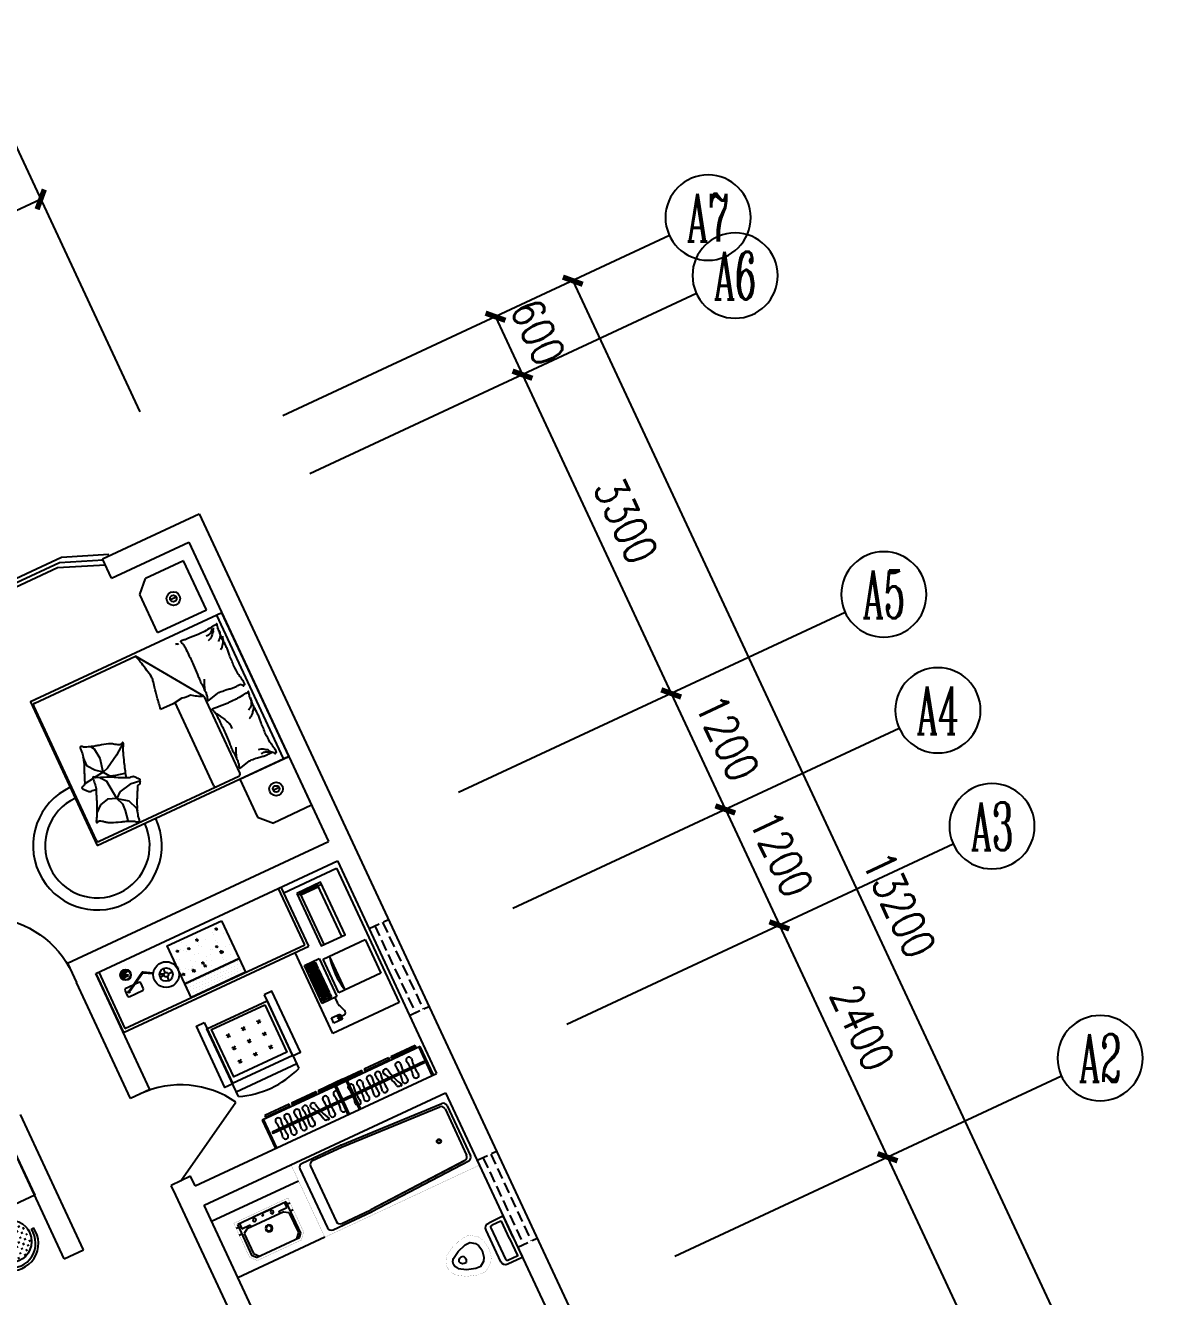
# Model space of a CAD drawing. Header units: millimetres. Extents: x 751 to 49128, y 379 to 40024.
# Drawn here: x 36748 to 47459, y 27337 to 39261 of the extents above; entities that cross this region are included whole.
import ezdxf
from ezdxf.enums import TextEntityAlignment as Align

# ---------------------------------------------------------------- set-up
doc = ezdxf.new("R2010")
doc.units = ezdxf.units.MM
doc.linetypes.add('DASH', pattern=[0.35, 0.25, -0.1])
for name, color, linetype in [('AXIS', 3, 'Continuous'), ('AXIS_TEXT', 7, 'Continuous'), ('LAYER1', 5, 'Continuous'), ('PUB_TEXT', 7, 'Continuous'), ('PUB_WINDW', 7, 'Continuous'), ('WALL', 255, 'Continuous'), ('WINDOW', 2, 'Continuous')]:
    doc.layers.add(name, color=color, linetype=linetype)
doc.styles.add('COMPLEX', font='COMPLEX')
doc.styles.add('DIM_FONT', font='SIMPLEX', dxfattribs={"width": 0.8})
doc.styles.add('SIMPLEX', font='SIMPLEX.SHX')
doc.styles.get("Standard").update_dxf_attribs({"font": 'arial.ttf'})
doc.dimstyles.new('AXIS', dxfattribs={"dimtxt": 300, "dimasz": 1, "dimexe": 250, "dimexo": 300, "dimgap": 0.09, "dimtad": 1, "dimdec": 0, "dimzin": 0, "dimdsep": 46, "dimtxsty": 'DIM_FONT', "dimblk": '_DIMX', "dimcen": 0.09, "dimse1": 1, "dimse2": 1, "dimclrt": 7, "dimadec": 0, "dimazin": 0, "dimtfac": 1, "dimtdec": 0, "dimtix": 1, "dimtmove": 2, "dimatfit": 3, "dimldrblk": '_DIMX', "dimfxl": 1, "dimtolj": 1, "dimtzin": 0, "dimarcsym": 0})

# ---------------------------------------------------------------- blocks, each defined once
blk = doc.blocks.new('_DIMX')
at = {"const_width": 50}
blk.add_lwpolyline([(-70, -70), (70, 70)], dxfattribs=at)
blk = doc.blocks.new('*D78')
at = {"color": 0, "linetype": 'ByBlock', "transparency": 16777216}
for p, q in [((30315, 38851), (30315, 38852)), ((30316, 38850), (30569, 38306)), ((30570, 38305), (30570, 38305))]:
    blk.add_line(p, q, dxfattribs=at)
at = {"layer": 'DEFPOINTS', "color": 0, "linetype": 'ByBlock', "transparency": 16777216}
for p in [(30569, 38306), (28322, 37920), (28576, 37377)]:
    blk.add_point(p, dxfattribs=at)
at = {"color": 0, "linetype": 'ByBlock', "transparency": 16777216}
for p, rotation in [((30316, 38850), 295), ((30569, 38306), 115)]:
    blk.add_blockref('_DIMX', p, dxfattribs=dict(at, rotation=rotation))
at = {"color": 7, "linetype": 'ByBlock', "transparency": 16777216, "insert": (30715, 38705), "char_height": 300, "attachment_point": 5, "rotation": 295, "style": 'DIM_FONT'}
blk.add_mtext('\\A1;600', dxfattribs=at)
blk = doc.blocks.new('*D79')
at = {"color": 0, "linetype": 'ByBlock', "transparency": 16777216}
blk.add_line((30570, 38305), (31964, 35316), dxfattribs=at)
at = {"layer": 'DEFPOINTS', "color": 0, "linetype": 'ByBlock', "transparency": 16777216}
for p in [(28576, 37377), (31964, 35316), (29970, 34386)]:
    blk.add_point(p, dxfattribs=at)
at = {"color": 0, "linetype": 'ByBlock', "transparency": 16777216}
for p, rotation in [((30569, 38306), 115), ((31964, 35316), 295)]:
    blk.add_blockref('_DIMX', p, dxfattribs=dict(at, rotation=rotation))
at = {"color": 7, "linetype": 'ByBlock', "transparency": 16777216, "insert": (31539, 36938), "char_height": 300, "attachment_point": 5, "rotation": 295, "style": 'DIM_FONT'}
blk.add_mtext('\\A1;3300', dxfattribs=at)
blk = doc.blocks.new('*D84')
at = {"color": 0, "linetype": 'ByBlock', "transparency": 16777216}
blk.add_line((31041, 39187), (36619, 27226), dxfattribs=at)
at = {"layer": 'DEFPOINTS', "color": 0, "linetype": 'ByBlock', "transparency": 16777216}
for p in [(28322, 37920), (36619, 27225), (33901, 25957)]:
    blk.add_point(p, dxfattribs=at)
at = {"color": 0, "linetype": 'ByBlock', "transparency": 16777216}
for p, rotation in [((31041, 39188), 115.0000000000001), ((36619, 27225), 295.0000000000001)]:
    blk.add_blockref('_DIMX', p, dxfattribs=dict(at, rotation=rotation))
at = {"color": 7, "linetype": 'ByBlock', "transparency": 16777216, "insert": (34102, 33333), "char_height": 300, "attachment_point": 5, "rotation": 295, "style": 'DIM_FONT'}
blk.add_mtext('\\A1;13200', dxfattribs=at)
blk = doc.blocks.new('A$C3084621F')
at = {"color": 7}
for p, q in [((553, 1637), (12, 1637)), ((553, 1613), (12, 1613)), ((264, 51), (264, 1565)), ((298, 1565), (264, 1565)), ((298, 1565), (298, 51)), ((553, 0), (553, 1637)), ((608, 1563), (580, 1563)), ((580, 1563), (580, 1095)), ((580, 1562), (580, 1094)), ((608, 1559), (580, 1559)), ((608, 1095), (608, 1563)), ((608, 1094), (608, 1562)), ((84, 1390), (84, 1387)), ((84, 1223), (84, 1220)), ((84, 1034), (84, 1031)), ((580, 1097), (608, 1097)), ((580, 1094), (608, 1094)), ((580, 1049), (580, 581)), ((608, 1049), (580, 1049)), ((580, 1048), (580, 580)), ((608, 1046), (580, 1046)), ((608, 581), (608, 1049)), ((608, 580), (608, 1048)), ((84, 871), (84, 874)), ((455, 746), (456, 744)), ((84, 486), (84, 483)), ((89, 596), (88, 599)), ((580, 583), (608, 583)), ((580, 580), (608, 580)), ((608, 539), (580, 539)), ((580, 539), (580, 71)), ((580, 538), (580, 70)), ((608, 536), (580, 536)), ((608, 71), (608, 539)), ((608, 70), (608, 538)), ((84, 278), (84, 275)), ((12, 24), (553, 24)), ((12, 0), (553, 0)), ((298, 51), (264, 51)), ((580, 73), (608, 73)), ((580, 70), (608, 70))]:
    blk.add_line(p, q, dxfattribs=at)
at = {"color": 7, "const_width": 24}
blk.add_lwpolyline([(12, 0), (12, 1637)], dxfattribs=at)
at = {"color": 7}
for centre, radius, start, end in [((132, 1390), 48, 90, 180), ((132, 1387), 48, 180, 270), ((280, 2081), 660, 257.036, 282.964), ((280, 696), 660, 77.036, 102.964), ((429, 1390), 48, 360, 90), ((429, 1387), 48, 270, 0), ((132, 1223), 48, 90, 180), ((132, 1220), 48, 180, 270), ((280, 1914), 660, 257.036, 282.964), ((280, 528), 660, 77.036, 102.964), ((429, 1223), 48, 360, 90), ((429, 1220), 48, 270, 0), ((132, 1034), 48, 90, 180), ((132, 1031), 48, 180, 270), ((132, 874), 48, 90, 180), ((280, 1726), 660, 257.036, 282.964), ((280, 340), 660, 77.036, 102.964), ((280, 1565), 660, 257.036, 282.964), ((429, 1034), 48, 360, 90), ((429, 1031), 48, 270, 0), ((429, 874), 48, 0, 90), ((132, 871), 48, 180, 270), ((559, -247), 939, 98.1153, 119.8428), ((3, 1324), 674, 279.7856, 305.4462), ((280, 180), 660, 77.036, 102.964), ((410, 730), 48, 19.6204, 109.6204), ((411, 728), 48, 289.6204, 19.6204), ((429, 871), 48, 270, 0), ((91, 582), 14.6, 98.0126, 273.5166), ((132, 486), 48, 90, 180), ((132, 483), 48, 180, 270), ((133, 615), 48, 109.6204, 199.6204), ((280, 1178), 660, 257.036, 282.964), ((280, -208), 660, 77.036, 102.964), ((429, 486), 48, 360, 90), ((429, 483), 48, 270, 0), ((132, 278), 48, 90, 180), ((132, 275), 48, 180, 270), ((280, 969), 660, 257.036, 282.964), ((280, -417), 660, 77.036, 102.964), ((429, 278), 48, 360, 90), ((429, 275), 48, 270, 0)]:
    blk.add_arc(centre, radius, start, end, dxfattribs=at)
blk = doc.blocks.new('_GCBLK')
at = {"linetype": 'DASH'}
for p, q in [((-0.5, -0.5), (-0.5, 0.5)), ((0.5, -0.5), (0.5, 0.5)), ((-0.5, 0.2), (0.5, 0.2)), ((-0.5, -0.2), (0.5, -0.2))]:
    blk.add_line(p, q, dxfattribs=at)
at = {"style": 'SIMPLEX', "flags": 9}
blk.add_attdef('A', text='', height=1, dxfattribs=at).set_placement((0, 1.5), align=Align.MIDDLE)
blk = doc.blocks.new('M_E10')
for p, q in [((-740, -70), (-740, -680)), ((-700, -30), (-302, -30)), ((-640, -90), (-640, -660)), ((-600, -50), (-300, -50)), ((-300, -50), (695, -96)), ((-298, -30), (724, -76)), ((760, -116), (760, -634)), ((730, -136), (730, -614)), ((-600, -700), (-300, -700)), ((695, -654), (-300, -700)), ((685, -654), (-300, -700)), ((724, -674), (-298, -720)), ((-700, -720), (-302, -720))]:
    blk.add_line(p, q)
at = {"const_width": 1.5}
for points in [[(-800, 0), (800, 0)], [(-800, -750), (-800, 0)], [(800, 0), (800, -750)], [(800, -750), (-800, -750)]]:
    blk.add_lwpolyline(points, dxfattribs=at)
for radius in [20, 16]:
    blk.add_circle((550, -386), radius)
for centre, start, end in [((-700, -70), 90, 180), ((-600, -90), 90, 180), ((-302, -70), 83.7966, 90), ((690, -136), 0, 83.3675), ((720, -116), 0, 83.7966), ((-700, -680), 180, 270), ((-600, -660), 180, 270), ((690, -614), 276.6325, 0), ((720, -634), 276.2034, 0), ((-302, -680), 270, 276.2034)]:
    blk.add_arc(centre, 40, start, end)
at = {"width": 0.8, "flags": 9}
for tag in ['XSIZE', 'YSIZE']:
    blk.add_attdef(tag, (0, 0), '', height=0.5, dxfattribs=at)
blk = doc.blocks.new('*D77')
at = {"color": 0, "linetype": 'ByBlock', "transparency": 16777216}
blk.add_line((25712, 40676), (14566, 35478), dxfattribs=at)
at = {"layer": 'DEFPOINTS', "color": 0, "linetype": 'ByBlock', "transparency": 16777216}
for p in [(26981, 37957), (14565, 35478), (15833, 32759)]:
    blk.add_point(p, dxfattribs=at)
at = {"color": 0, "linetype": 'ByBlock', "transparency": 16777216}
for p, rotation in [((25713, 40676), 24.99999999999999), ((14565, 35478), 205)]:
    blk.add_blockref('_DIMX', p, dxfattribs=dict(at, rotation=rotation))
at = {"color": 7, "linetype": 'ByBlock', "transparency": 16777216, "insert": (20012, 38349), "char_height": 300, "attachment_point": 5, "rotation": 25, "style": 'DIM_FONT'}
blk.add_mtext('\\A1;12300', dxfattribs=at)
blk = doc.blocks.new('M_C42MSU')
for p, q in [((-900, 0), (-900, -700)), ((-900, 0), (0, 0)), ((0, 0), (0, -900)), ((-900, -700), (-700, -900)), ((0, -900), (-700, -900))]:
    blk.add_line(p, q)
at = {"width": 0.8, "flags": 9}
for tag in ['XSIZE', 'YSIZE']:
    blk.add_attdef(tag, (0, 0), '', height=0.5, dxfattribs=at)
blk = doc.blocks.new('A$C2C8103B7')
at = {"layer": 'LAYER1'}
h = blk.add_hatch(dxfattribs=at)
h.set_pattern_fill('CROSS', scale=100, style=0)
h.set_pattern_definition([(0, (3258107.49, -723202.217), (25, 25), [12.5, -37.5]), (90, (3258113.74, -723208.467), (-25, 25), [12.5, -37.5])])
h.paths.add_polyline_path([(39.3, 150, 1), (339.3, 150, 1)])
at = {"layer": 'LAYER1', "color": 7}
for p, q in [((0, 137.7), (19.8, 140.5)), ((378.5, 117.1), (359.1, 122.1))]:
    blk.add_line(p, q, dxfattribs=at)
blk.add_circle((189.3, 150), 150, dxfattribs=at)
for radius in [193.2, 173.2]:
    blk.add_arc((191.3, 165), radius, 345.65283, 188.13031, dxfattribs=at)
blk = doc.blocks.new('_DBLK')
blk.add_line((-0.5, 0), (0, -0.866))
blk.add_arc((-0.5, 0), 1, 300, 0)
at = {"style": 'SIMPLEX', "flags": 9}
blk.add_attdef('A', text='', height=1, dxfattribs=at).set_placement((0, 1.5), align=Align.MIDDLE)
blk = doc.blocks.new('M_E0')
for p, q in [((-277, -51), (-251, -51)), ((-251, -26), (251, -26)), ((-251, -349), (-251, -26)), ((-232, -26), (-232, -79)), ((-232, -79), (-154, -79)), ((-191, -100), (-232, -127)), ((-191, -100), (189, -100)), ((-149, -84), (-149, -100)), ((0, -26), (-90, -26)), ((-90, -26), (90, -26)), ((148, -84), (148, -100)), ((232, -79), (153, -79)), ((192, -101), (232, -127)), ((232, -26), (232, -79)), ((251, -349), (251, -26)), ((279, -51), (253, -51)), ((-279, -123), (-251, -123)), ((-232, -127), (-232, -335)), ((232, -127), (232, -335)), ((281, -123), (253, -123)), ((-221, -381), (-251, -349)), ((-232, -335), (-191, -381)), ((232, -335), (191, -381)), ((222, -381), (251, -349)), ((222, -381), (-221, -381))]:
    blk.add_line(p, q)
at = {"const_width": 1.5}
for points in [[(-280, 0), (-280, -350)], [(-280, 0), (280, 0)], [(280, 0), (280, -350)], [(-280, -350), (-230, -410)], [(280, -350), (230, -410)], [(-230, -410), (230, -410)]]:
    blk.add_lwpolyline(points, dxfattribs=at)
for centre, radius in [((-89, -56), 15), ((1, -44), 8), ((91, -54), 15), ((1, -182), 33.1), ((1, -182), 24.9)]:
    blk.add_circle(centre, radius)
for centre, start, end in [((-154, -84), 0, 90), ((153, -84), 90, 180), ((189, -105), 57.2444, 90)]:
    blk.add_arc(centre, 5, start, end)
at = {"width": 0.8, "flags": 9}
for tag in ['XSIZE', 'YSIZE']:
    blk.add_attdef(tag, (0, 0), '', height=0.5, dxfattribs=at)
blk = doc.blocks.new('*X31')
at = {"color": 0}
for p, q in [((26469, 18332), (26483, 18349)), ((26469, 18332), (26487, 18330)), ((26487, 18330), (26483, 18349)), ((26510, 18385), (26510, 18385)), ((26529, 18318), (26529, 18318)), ((26532, 18300), (26532, 18300)), ((26621, 18292), (26621, 18292)), ((26684, 18340), (26684, 18340)), ((26684, 18313), (26699, 18330)), ((26684, 18313), (26702, 18311)), ((26692, 18294), (26692, 18294)), ((26696, 18301), (26696, 18301)), ((26702, 18311), (26699, 18330)), ((26790, 18277), (26811, 18285)), ((26805, 18267), (26811, 18285)), ((26810, 18316), (26810, 18316)), ((26839, 18361), (26839, 18361)), ((26852, 18287), (26852, 18287)), ((26878, 18301), (26878, 18301)), ((26899, 18294), (26914, 18311)), ((26899, 18294), (26917, 18293)), ((26917, 18293), (26914, 18311)), ((26431, 18267), (26431, 18267)), ((26525, 18218), (26525, 18218)), ((26528, 18241), (26528, 18241)), ((26538, 18181), (26559, 18189)), ((26538, 18181), (26553, 18170)), ((26542, 18173), (26542, 18173)), ((26553, 18170), (26559, 18189)), ((26600, 18175), (26600, 18175)), ((26617, 18183), (26617, 18183)), ((26681, 18240), (26681, 18240)), ((26703, 18271), (26703, 18271)), ((26731, 18198), (26731, 18198)), ((26775, 18205), (26775, 18205)), ((26790, 18277), (26805, 18267)), ((26831, 18162), (26831, 18162)), ((26835, 18261), (26835, 18261)), ((26920, 18223), (26920, 18223)), ((26950, 18235), (26950, 18235)), ((26969, 18156), (26978, 18160)), ((26425, 18145), (26425, 18145)), ((26463, 18055), (26463, 18055)), ((26473, 18147), (26473, 18147)), ((26511, 18106), (26534, 18131)), ((26511, 18106), (26525, 18123)), ((26511, 18106), (26529, 18105)), ((26511, 18106), (26537, 18102)), ((26521, 18118), (26521, 18118)), ((26529, 18104), (26525, 18123)), ((26537, 18102), (26534, 18130)), ((26537, 18107), (26537, 18107)), ((26538, 18065), (26538, 18065)), ((26540, 18040), (26540, 18040)), ((26633, 18140), (26633, 18140)), ((26652, 18080), (26652, 18080)), ((26674, 18041), (26674, 18041)), ((26677, 18140), (26677, 18140)), ((26697, 18100), (26697, 18100)), ((26715, 18070), (26715, 18070)), ((26717, 18060), (26738, 18068)), ((26717, 18060), (26732, 18050)), ((26726, 18087), (26740, 18104)), ((26726, 18087), (26744, 18086)), ((26732, 18050), (26738, 18068)), ((26744, 18086), (26740, 18104)), ((26794, 18134), (26794, 18134)), ((26828, 18062), (26828, 18062)), ((26831, 18056), (26854, 18081)), ((26831, 18056), (26857, 18052)), ((26841, 18105), (26841, 18105)), ((26857, 18052), (26854, 18081)), ((26857, 18093), (26857, 18093)), ((26890, 18100), (26890, 18100)), ((26916, 18115), (26916, 18115)), ((26941, 18068), (26955, 18086)), ((26941, 18068), (26959, 18067)), ((26954, 18127), (26954, 18127)), ((26959, 18067), (26955, 18086)), ((26969, 18156), (26978, 18150)), ((26414, 17995), (26414, 17995)), ((26518, 18018), (26518, 18018)), ((26574, 17988), (26574, 17988)), ((26837, 17996), (26837, 17996)), ((26951, 18011), (26951, 18011))]:
    blk.add_line(p, q, dxfattribs=at)
blk = doc.blocks.new('*X32')
at = {"color": 0}
for p, q in [((26406.25, 17937.5), (26406.25, 17937.5)), ((26421.875, 17968.75), (26421.875, 17968.75)), ((26437.5, 17937.5), (26437.5, 17937.5)), ((26453.125, 17968.75), (26453.125, 17968.75)), ((26468.75, 17937.5), (26468.75, 17937.5)), ((26484.375, 17968.75), (26484.375, 17968.75)), ((26500, 17937.5), (26500, 17937.5)), ((26515.625, 17968.75), (26515.625, 17968.75)), ((26531.25, 17937.5), (26531.25, 17937.5)), ((26546.875, 17968.75), (26546.875, 17968.75)), ((26562.5, 17937.5), (26562.5, 17937.5)), ((26578.125, 17968.75), (26578.125, 17968.75)), ((26593.75, 17937.5), (26593.75, 17937.5)), ((26609.375, 17968.75), (26609.375, 17968.75)), ((26625, 17937.5), (26625, 17937.5)), ((26640.625, 17968.75), (26640.625, 17968.75)), ((26656.25, 17937.5), (26656.25, 17937.5)), ((26671.875, 17968.75), (26671.875, 17968.75)), ((26687.5, 17937.5), (26687.5, 17937.5)), ((26703.125, 17968.75), (26703.125, 17968.75)), ((26718.75, 17937.5), (26718.75, 17937.5)), ((26734.375, 17968.75), (26734.375, 17968.75)), ((26750, 17937.5), (26750, 17937.5)), ((26765.625, 17968.75), (26765.625, 17968.75)), ((26781.25, 17937.5), (26781.25, 17937.5)), ((26796.875, 17968.75), (26796.875, 17968.75)), ((26812.5, 17937.5), (26812.5, 17937.5)), ((26828.125, 17968.75), (26828.125, 17968.75)), ((26843.75, 17937.5), (26843.75, 17937.5)), ((26859.375, 17968.75), (26859.375, 17968.75)), ((26875, 17937.5), (26875, 17937.5)), ((26890.625, 17968.75), (26890.625, 17968.75)), ((26906.25, 17937.5), (26906.25, 17937.5)), ((26921.875, 17968.75), (26921.875, 17968.75)), ((26937.5, 17937.5), (26937.5, 17937.5)), ((26953.125, 17968.75), (26953.125, 17968.75)), ((26968.75, 17937.5), (26968.75, 17937.5)), ((26406.25, 17875), (26406.25, 17875)), ((26421.875, 17906.25), (26421.875, 17906.25)), ((26421.875, 17843.75), (26421.875, 17843.75)), ((26437.5, 17875), (26437.5, 17875)), ((26453.125, 17906.25), (26453.125, 17906.25)), ((26453.125, 17843.75), (26453.125, 17843.75)), ((26468.75, 17875), (26468.75, 17875)), ((26484.375, 17906.25), (26484.375, 17906.25)), ((26484.375, 17843.75), (26484.375, 17843.75)), ((26500, 17875), (26500, 17875)), ((26515.625, 17906.25), (26515.625, 17906.25)), ((26515.625, 17843.75), (26515.625, 17843.75)), ((26531.25, 17875), (26531.25, 17875)), ((26546.875, 17906.25), (26546.875, 17906.25)), ((26546.875, 17843.75), (26546.875, 17843.75)), ((26562.5, 17875), (26562.5, 17875)), ((26578.125, 17906.25), (26578.125, 17906.25)), ((26578.125, 17843.75), (26578.125, 17843.75)), ((26593.75, 17875), (26593.75, 17875)), ((26609.375, 17906.25), (26609.375, 17906.25)), ((26609.375, 17843.75), (26609.375, 17843.75)), ((26625, 17875), (26625, 17875)), ((26640.625, 17906.25), (26640.625, 17906.25)), ((26640.625, 17843.75), (26640.625, 17843.75)), ((26656.25, 17875), (26656.25, 17875)), ((26671.875, 17906.25), (26671.875, 17906.25)), ((26671.875, 17843.75), (26671.875, 17843.75)), ((26687.5, 17875), (26687.5, 17875)), ((26703.125, 17906.25), (26703.125, 17906.25)), ((26703.125, 17843.75), (26703.125, 17843.75)), ((26718.75, 17875), (26718.75, 17875)), ((26734.375, 17906.25), (26734.375, 17906.25)), ((26734.375, 17843.75), (26734.375, 17843.75)), ((26750, 17875), (26750, 17875)), ((26765.625, 17906.25), (26765.625, 17906.25)), ((26765.625, 17843.75), (26765.625, 17843.75)), ((26781.25, 17875), (26781.25, 17875)), ((26796.875, 17906.25), (26796.875, 17906.25)), ((26796.875, 17843.75), (26796.875, 17843.75)), ((26812.5, 17875), (26812.5, 17875)), ((26828.125, 17906.25), (26828.125, 17906.25)), ((26828.125, 17843.75), (26828.125, 17843.75)), ((26843.75, 17875), (26843.75, 17875)), ((26859.375, 17906.25), (26859.375, 17906.25)), ((26859.375, 17843.75), (26859.375, 17843.75)), ((26875, 17875), (26875, 17875)), ((26890.625, 17906.25), (26890.625, 17906.25)), ((26890.625, 17843.75), (26890.625, 17843.75)), ((26906.25, 17875), (26906.25, 17875)), ((26921.875, 17906.25), (26921.875, 17906.25)), ((26921.875, 17843.75), (26921.875, 17843.75)), ((26937.5, 17875), (26937.5, 17875)), ((26953.125, 17906.25), (26953.125, 17906.25)), ((26953.125, 17843.75), (26953.125, 17843.75)), ((26968.75, 17875), (26968.75, 17875))]:
    blk.add_line(p, q, dxfattribs=at)
blk = doc.blocks.new('P11SUN01')
at = {"color": 0, "linetype": 'ByBlock'}
for p, q in [((673.1, 0), (673.1, 317.5)), ((660.4, 38.1), (660.4, 266.7))]:
    blk.add_line(p, q, dxfattribs=at)
blk.add_lwpolyline([(698.5, 0), (0, 0), (0, 317.5), (698.5, 317.5)], close=True, dxfattribs=at)
blk.add_lwpolyline([(0, 38.1), (685.8, 38.1), (685.8, 266.7), (0, 266.7)], dxfattribs=at)
blk = doc.blocks.new('*D73')
at = {"color": 0, "linetype": 'ByBlock', "transparency": 16777216}
blk.add_line((26050, 39950), (22517, 38303), dxfattribs=at)
at = {"layer": 'DEFPOINTS', "color": 0, "linetype": 'ByBlock', "transparency": 16777216}
for p in [(22516, 38303), (26981, 37957), (23446, 36309)]:
    blk.add_point(p, dxfattribs=at)
at = {"color": 0, "linetype": 'ByBlock', "transparency": 16777216}
for p, rotation in [((26051, 39951), 24.99999999999999), ((22516, 38303), 205)]:
    blk.add_blockref('_DIMX', p, dxfattribs=dict(at, rotation=rotation))
at = {"color": 7, "linetype": 'ByBlock', "transparency": 16777216, "insert": (24157, 39399), "char_height": 300, "attachment_point": 5, "rotation": 25, "style": 'DIM_FONT'}
blk.add_mtext('\\A1;3900', dxfattribs=at)
blk = doc.blocks.new('M_B1ZDK')
for points in [[(0.5331, 0.549), (0.3361, 1.3649), (-0.3361, 1.3649), (-0.5418, 0.5128)], [(0.5012, 0.4163), (0.318, 1.1838), (-0.318, 1.1838), (-0.5012, 0.4283)], [(0.5, 0.1667), (0.3, 1.0027), (-0.3, 1.0027), (-0.5, 0.1667)]]:
    blk.add_lwpolyline(points)
blk = doc.blocks.new('*D80')
at = {"color": 0, "linetype": 'ByBlock', "transparency": 16777216}
blk.add_line((31965, 35315), (32471, 34229), dxfattribs=at)
at = {"layer": 'DEFPOINTS', "color": 0, "linetype": 'ByBlock', "transparency": 16777216}
for p in [(29970, 34386), (32471, 34228), (30477, 33298)]:
    blk.add_point(p, dxfattribs=at)
at = {"color": 0, "linetype": 'ByBlock', "transparency": 16777216}
for p, rotation in [((31964, 35316), 115), ((32471, 34228), 295)]:
    blk.add_blockref('_DIMX', p, dxfattribs=dict(at, rotation=rotation))
at = {"color": 7, "linetype": 'ByBlock', "transparency": 16777216, "insert": (32490, 34899), "char_height": 300, "attachment_point": 5, "rotation": 295, "style": 'DIM_FONT'}
blk.add_mtext('\\A1;1200', dxfattribs=at)
blk = doc.blocks.new('_AXISO')
blk.add_circle((0, 0), 0.5)
at = {"layer": 'AXIS_TEXT', "style": 'COMPLEX', "width": 1.041667}
blk.add_attdef('A', text='', height=0.56, dxfattribs=at).set_placement((-0.25, -0.28), (0.25, -0.28), align=Align.FIT)
blk = doc.blocks.new('*D83')
at = {"color": 0, "linetype": 'ByBlock', "transparency": 16777216}
blk.add_line((33993, 30964), (35894, 26888), dxfattribs=at)
at = {"layer": 'DEFPOINTS', "color": 0, "linetype": 'ByBlock', "transparency": 16777216}
for p in [(31999, 30036), (35894, 26887), (33901, 25957)]:
    blk.add_point(p, dxfattribs=at)
at = {"color": 0, "linetype": 'ByBlock', "transparency": 16777216}
for p, rotation in [((33993, 30965), 115), ((35894, 26887), 295)]:
    blk.add_blockref('_DIMX', p, dxfattribs=dict(at, rotation=rotation))
at = {"color": 7, "linetype": 'ByBlock', "transparency": 16777216, "insert": (35215, 29053), "char_height": 300, "attachment_point": 5, "rotation": 295, "style": 'DIM_FONT'}
blk.add_mtext('\\A1;4500', dxfattribs=at)
blk = doc.blocks.new('*D81')
at = {"color": 0, "linetype": 'ByBlock', "transparency": 16777216}
blk.add_line((32472, 34227), (32978, 33141), dxfattribs=at)
at = {"layer": 'DEFPOINTS', "color": 0, "linetype": 'ByBlock', "transparency": 16777216}
for p in [(30477, 33298), (32978, 33140), (30984, 32211)]:
    blk.add_point(p, dxfattribs=at)
at = {"color": 0, "linetype": 'ByBlock', "transparency": 16777216}
for p, rotation in [((32471, 34228), 115), ((32978, 33140), 295)]:
    blk.add_blockref('_DIMX', p, dxfattribs=dict(at, rotation=rotation))
at = {"color": 7, "linetype": 'ByBlock', "transparency": 16777216, "insert": (32997, 33811), "char_height": 300, "attachment_point": 5, "rotation": 295, "style": 'DIM_FONT'}
blk.add_mtext('\\A1;1200', dxfattribs=at)
blk = doc.blocks.new('*D82')
at = {"color": 0, "linetype": 'ByBlock', "transparency": 16777216}
blk.add_line((32979, 33140), (33992, 30966), dxfattribs=at)
at = {"layer": 'DEFPOINTS', "color": 0, "linetype": 'ByBlock', "transparency": 16777216}
for p in [(30984, 32211), (33993, 30965), (31999, 30036)]:
    blk.add_point(p, dxfattribs=at)
at = {"color": 0, "linetype": 'ByBlock', "transparency": 16777216}
for p, rotation in [((32978, 33140), 115), ((33993, 30965), 295)]:
    blk.add_blockref('_DIMX', p, dxfattribs=dict(at, rotation=rotation))
at = {"color": 7, "linetype": 'ByBlock', "transparency": 16777216, "insert": (33757, 32180), "char_height": 300, "attachment_point": 5, "rotation": 295, "style": 'DIM_FONT'}
blk.add_mtext('\\A1;2400', dxfattribs=at)
blk = doc.blocks.new('M_E7')
for p, q in [((-201, 62), (-201, -265)), ((-10, 112), (-151, 112)), ((-150, 61), (-150, -264)), ((-41, 81), (-130, 81)), ((-36, -102), (-36, 76)), ((0, -102), (0, 102)), ((-36, -102), (-36, -279)), ((0, -102), (0, -305)), ((-10, -315), (-151, -315)), ((-41, -284), (-130, -284))]:
    blk.add_line(p, q)
at = {"const_width": 1}
for points in [[(-651, -24), (-637, -1), (-550, 51), (-451, 83), (-371, 88), (-294, 37), (-262, -18), (-252, -84), (-252, -102)], [(-651, -180), (-637, -202), (-550, -254), (-451, -287), (-371, -292), (-294, -240), (-262, -186), (-252, -119), (-252, -102)]]:
    blk.add_lwpolyline(points, dxfattribs=at)
for points in [[(-597, -59), (-590, -49), (-523, -9), (-438, 19), (-389, 22), (-343, -9), (-325, -40), (-317, -89), (-317, -102)], [(-596, -145), (-590, -154), (-523, -194), (-438, -222), (-389, -225), (-343, -194), (-325, -164), (-317, -114), (-317, -102)]]:
    blk.add_lwpolyline(points)
blk.add_lwpolyline([(-644, -15, 0.39866), (-643, -191, 0.39866)], format="xyb", dxfattribs=at)
for centre, radius, start, end in [((-151, 62), 50, 90, 180), ((-130, 61), 20, 90, 180), ((-41, 76), 5, 0, 90), ((-10, 102), 10, 0, 90), ((-551, -102), 62.6, 137.0381, 223.979), ((-511, -114), 47.8, 77.2641, 164.6652), ((-511, -89), 47.8, 195.3348, 282.7359), ((-541, -103), 54.1, 1.1332, 40.3816), ((-541, -101), 54.1, 319.6184, 358.8668), ((-151, -265), 50, 180, 270), ((-130, -264), 20, 180, 270), ((-41, -279), 5, 270, 0), ((-10, -305), 10, 270, 0)]:
    blk.add_arc(centre, radius, start, end)
at = {"width": 0.8, "flags": 9}
for tag in ['XSIZE', 'YSIZE']:
    blk.add_attdef(tag, (0, 0), '', height=0.5, dxfattribs=at)
blk = doc.blocks.new('1T4F79')
for p, q in [((862.7, 11715.8), (806.9, 11689.7)), ((1869.3, 10202.6), (1241.7, 11548.4)), ((-465, 10721.5), (478.8, 11161.6)), ((1120.9, 10785.9), (478.8, 11161.6)), ((1120.9, 10785.9), (1458.8, 10061.2)), ((113.5, 9433.9), (-474.6, 10695.2)), ((1214.2, 9947.1), (850.4, 10727.3)), ((94.5, 10289), (61.4, 10312.9)), ((149.9, 10202.5), (94.5, 10289)), ((363.2, 10349.6), (303, 10235.1)), ((28.1, 10130.6), (-10.8, 10214)), ((175.3, 10074), (149.9, 10202.5)), ((303, 10235.1), (217.5, 10113.1)), ((97.9, 10091.9), (28.1, 10130.6)), ((175.3, 10074), (95.8, 10024.1)), ((175.3, 10074), (97.9, 10091.9)), ((1449.2, 10034.9), (139.9, 9424.3)), ((156.7, 10015.6), (143.9, 10022.8)), ((217.5, 10113.1), (175.3, 10074)), ((175.3, 10074), (236.5, 10039.9)), ((236.5, 10039.9), (296.2, 10046.2)), ((296.2, 10046.2), (384.2, 10065.6)), ((83.3, 10016.3), (3.4, 9966.1)), ((209.9, 9985.9), (156.7, 10015.6)), ((304.6, 9827.1), (209.9, 9985.9)), ((430.9, 9963.1), (332.2, 9888.8)), ((529.2, 9993.9), (430.9, 9963.1)), ((1826.4, 9929.6), (1770.6, 9903.6)), ((217.6, 9820.4), (152.2, 9767.4)), ((304.6, 9827.1), (217.6, 9820.4)), ((332.2, 9888.8), (304.6, 9827.1)), ((304.6, 9827.1), (416.7, 9804.2)), ((304.6, 9827.1), (357.4, 9778.5)), ((357.4, 9778.5), (383.1, 9715.3)), ((416.7, 9804.2), (490.2, 9735.2)), ((152.2, 9767.4), (118.5, 9693.1)), ((383.1, 9715.3), (408.7, 9620.1)), ((490.2, 9735.2), (497.2, 9712.1)), ((408.7, 9620.1), (404.3, 9614.5)), ((1642.2, 7754.8), (1627.6, 7714.7)), ((1472.1, 7675.4), (1512.1, 7660.8)), ((1499.4, 7688.2), (1484.8, 7648.1)), ((1614.9, 7742), (1655, 7727.5)), ((1695.9, 7639.7), (1681.3, 7599.6)), ((1329.2, 7608.8), (1369.3, 7594.2)), ((1356.6, 7621.6), (1342, 7581.5)), ((1525.7, 7560.3), (1565.8, 7545.7)), ((1553.1, 7573.1), (1538.5, 7533)), ((1668.6, 7626.9), (1708.6, 7612.3)), ((1753.9, 7515.4), (1739.3, 7475.3)), ((1382.9, 7493.7), (1423, 7479.1)), ((1410.2, 7506.5), (1395.7, 7466.4)), ((1583.7, 7436), (1623.8, 7421.4)), ((1611, 7448.8), (1596.4, 7408.7)), ((1726.5, 7502.6), (1766.6, 7488)), ((1440.9, 7369.4), (1481, 7354.8)), ((1468.2, 7382.2), (1453.6, 7342.1)), ((2009.6, 6238.5), (1193.9, 5858.1)), ((2255.3, 5711.4), (1439.7, 5331.1))]:
    blk.add_line(p, q)
at = {"linetype": 'Continuous'}
for p, q in [((1149, 7665.1), (1715.5, 7929.2)), ((1951.6, 7422.9), (1713.1, 7934.4)), ((1444.8, 7030.7), (1149, 7665.1)), ((1954.7, 7416.3), (1388.2, 7152.1)), ((1954.7, 7416.3), (2011.3, 7294.8)), ((1991.9, 7336.6), (1425.4, 7072.4))]:
    blk.add_line(p, q, dxfattribs=at)
for points in [[(121.8, 9387.7), (1916.3, 10224.5), (1288.7, 11570.3), (-505.8, 10733.6)], [(-465.8, 6104.7), (-2308, 5245.6), (-2495.5, 5647.6), (-653.3, 6506.7)]]:
    blk.add_lwpolyline(points, close=True)
for points in [[(1463.5, 10898.4, -0.2633679), (1492.1, 10881.2, -0.494818), (1505.1, 10897.2, -0.0492247), (1499.2, 10913.8, -0.0368308), (1487.8, 10934.3, -0.0318927), (1464.6, 10965, 0.035782), (1444.1, 10992.5, 0.0329413), (1401.3, 11070.5, 0.0265645), (1360.1, 11172.7, 0.0179054), (1349.2, 11208.6, -0.0333975), (1342.8, 11227.7, -0.0320396), (1326.6, 11260.7, 0.018442), (1297, 11317.1, 0.0108373), (1270.5, 11375.5, 0.0146239), (1253.2, 11419.8, 0.1112494), (1250.3, 11443.1, -0.1537083), (1246.8, 11459.9, -0.0764444), (1242.1, 11465.8, -0.2155123), (1239.5, 11466.7, -0.5858582), (1237.9, 11463.1, 0.3634893), (1237.6, 11457.6, 0.1917163), (1227.3, 11452.8, -0.1296753), (1211.5, 11447.5, -0.0173502), (1197.7, 11437.8, 0.0193256), (1185.3, 11429.1, 0.0188175), (1126.7, 11394.6, 0.0218281), (1073.9, 11369, 0.0062042), (1043, 11356.1, 0.0019631), (944.5, 11316.9, 0.0283408), (910.3, 11305.6, -0.1170135), (902.5, 11301.4, -0.36606), (902.3, 11299.7, -0.0397304), (910.5, 11288.7, -0.0483088), (921.2, 11278.7, 0.0629807), (929.1, 11270.7, 0.0405796), (941.9, 11251.1, 0.0143451), (971.9, 11192.2, 0.0054844), (1023.7, 11079.3, 0.0071527), (1061.2, 10991.8, 0.0087616), (1076.6, 10952.5, -0.0081531), (1093.1, 10910.3, -0.06251), (1121, 10860.9, 0.0786693), (1141.9, 10820.8, 0.0478251), (1147, 10798.8, -0.034494), (1153.3, 10768.1, -0.0235714), (1161.2, 10744.1, -0.5102285), (1162.6, 10743.7), (1186.4, 10763), (1251.8, 10816.1, 0.0730409), (1268.6, 10826, 0.0233051), (1325.8, 10846.5, 0.0182989), (1348, 10852.4, -0.0109699), (1385.2, 10861.7, -0.0422812), (1417.2, 10873.4, -0.0272005), (1463.9, 10898.4)], [(1194.7, 11421.3, 0.0536899), (1192.3, 11402.4, 0.0703117), (1186.9, 11388.8, 0.0154482), (1182.1, 11380.9, 0.0132436), (1176, 11372.1, 0.0821267), (1163, 11359.4, 0.0641637), (1142.5, 11348.6)], [(1208.6, 11429.2, 0.0773794), (1207.8, 11386.6, 0.0773794), (1194.1, 11346.2, 0.0475255), (1179.8, 11324.2, 0.0475255), (1161.5, 11305.2)], [(1253.3, 11420.4, 0.0881531), (1270, 11390.4, 0.0881531), (1275.4, 11356.5, 0.0775471), (1270.1, 11326.6, 0.0775471), (1256, 11299.8)], [(1295.2, 11350.7, 0.0278422), (1300.1, 11325.4, 0.048685), (1300.6, 11310.6, 0.0236665), (1296.7, 11274.1, 0.0312234), (1290.8, 11247, 0.046801), (1287.5, 11238.5, 0.0231908), (1278.5, 11222.5)], [(715.8, 10663.2, 0.0078673), (682.5, 10776.2, 0.0095085), (658.3, 10870.5, 0.0066161), (643.9, 10934.9, -0.0238283), (639.3, 10952.6, -0.0807126), (631.1, 10969.1, -0.0095908), (538.6, 11092.7, -0.0131328), (516.9, 11119.1, -0.0078594), (478.8, 11161.6)], [(1132.4, 10842.7, 0.0097295), (1129.1, 10871, 0.0097295), (1126.9, 10899.4, 0.0079705), (1125.9, 10922.7, 0.0079705), (1125.7, 10946)], [(1120.9, 10785.9, -0.0852718), (995.6, 10796.6, -0.1240445), (913.2, 10768.2), (833.3, 10716.1), (715.8, 10663.2)], [(1760.3, 10262, -0.2633679), (1788.8, 10244.8, -0.494818), (1801.8, 10260.9, -0.0492247), (1796, 10277.5, -0.0368308), (1784.5, 10297.9, -0.0318927), (1761.3, 10328.6, 0.035782), (1740.9, 10356.1, 0.0329413), (1698, 10434.1, 0.0265645), (1656.8, 10536.4, 0.0179054), (1645.9, 10572.3, -0.0333975), (1639.5, 10591.3, -0.0320396), (1623.3, 10624.3, 0.018442), (1593.7, 10680.8, 0.0108373), (1567.3, 10739.2, 0.0146239), (1549.9, 10783.4, 0.1112494), (1547.1, 10806.7, -0.1537083), (1543.5, 10823.5, -0.0764444), (1538.9, 10829.5, -0.2155123), (1536.2, 10830.4, -0.5858582), (1534.6, 10826.7, 0.3634893), (1534.3, 10821.3, 0.1917163), (1524, 10816.4, -0.1296753), (1508.3, 10811.2, -0.0173502), (1494.5, 10801.5, 0.0193256), (1482, 10792.8, 0.0188175), (1423.4, 10758.2, 0.0218281), (1370.7, 10732.7, 0.0062042), (1339.7, 10719.7, 0.0019631), (1241.2, 10680.5, 0.0283408), (1207, 10669.2, -0.1170135), (1199.3, 10665, -0.36606), (1199, 10663.4, -0.0397304), (1207.2, 10652.3, -0.0483088), (1217.9, 10642.3, 0.0629807), (1225.9, 10634.4, 0.0405796), (1238.7, 10614.8, 0.0143451), (1268.6, 10555.8, 0.0054844), (1320.4, 10443, 0.0071527), (1358, 10355.5, 0.0087616), (1373.4, 10316.2, -0.0081531), (1389.8, 10273.9, -0.06251), (1417.7, 10224.5, 0.0786693), (1438.6, 10184.4, 0.0478251), (1443.7, 10162.4, -0.034494), (1450, 10131.7, -0.0235714), (1457.9, 10107.7, -0.5102285), (1459.3, 10107.3), (1483.1, 10126.6), (1548.6, 10179.7, 0.0730409), (1565.3, 10189.7, 0.0233051), (1622.5, 10210.1, 0.0182989), (1644.7, 10216, -0.0109699), (1681.9, 10225.3, -0.0422812), (1713.9, 10237.1, -0.0272005), (1760.6, 10262)], [(1556.3, 10774.1, 0.0881531), (1567.6, 10741.6, 0.0881531), (1567, 10707.3, 0.0775471), (1556.7, 10678.8, 0.0775471), (1538.1, 10654.9)], [(1231.5, 10626.7, 0.0161078), (1271.3, 10602.8, 0.0245988), (1296, 10585, 0.0094772), (1337.4, 10550.8, 0.0159373), (1361, 10529.2, 0.0725209), (1371.1, 10516, 0.0333393), (1386.4, 10483.6)], [(1585.5, 10698.2, 0.0278422), (1585.9, 10672.4, 0.048685), (1583.9, 10657.7, 0.0236665), (1573.8, 10622.5, 0.0312234), (1563.2, 10596.8, 0.046801), (1558.4, 10589, 0.0231908), (1546.8, 10574.8)], [(393.9, 10021.3, -0.0256264), (391.5, 10032.9, -0.0108003), (374.8, 10166.4, -0.0045599), (366.1, 10258, -0.0112502), (363.8, 10295.2, -0.069394), (365.9, 10316.7, 0.0797563), (367.4, 10335.5, 0.1063995), (363.2, 10349.6, 0.3286421), (358.4, 10351.8, 0.2995468), (353.6, 10346.9, -0.1899166), (348, 10338.3, -0.0335175), (339.3, 10333, -0.0756271), (335, 10331.5, -0.0534886), (326.7, 10330.8, -0.0178379), (301.9, 10332.5, -0.0383936), (272.9, 10337.8, 0.0595291), (254.1, 10340.4, 0.0359426), (226.2, 10338.9, 0.011245), (137.9, 10325.8, 0.0062027), (98.1, 10318.5, -0.0107832), (75.2, 10314.5, -0.0194848), (61.4, 10312.9, -0.0050616), (8.2, 10309.5, -0.1013919), (-21.5, 10314, 0.223768), (-35.6, 10312.7, 0.2555795), (-38.4, 10308, 0.0815627), (-36.4, 10291.8, 0.0718052), (-29.4, 10276.4, -0.0699853), (-22.1, 10260.6, -0.0354599), (-8.8, 10201.8, -0.0294323), (-2.2, 10129.4, -0.0015539), (-1.1, 10093.5, 0.00152), (0, 10056.8, 0.0047351), (1.6, 10019, -0.0038205), (3.7, 9972.2, -0.2960011), (-16.1, 9939.1, 0.6497743), (-15.2, 9916.1, 0.0231899), (-9.2, 9914, -0.0288001), (-4.4, 9912.2, -0.0057267), (3.6, 9908.7, 0.0043581), (14, 9904.1, 0.027528), (36.2, 9895.9, 0.0462142), (50.1, 9893, 0.1941211), (66.2, 9897.5, -0.1337189), (88.3, 9906.5, -0.0057791), (111.2, 9909, -0.0088818)], [(1429.2, 10206.4, 0.0097295), (1425.8, 10234.6, 0.0097295), (1423.6, 10263, 0.0079705), (1422.6, 10286.3, 0.0079705), (1422.4, 10309.6)], [(1760.4, 10261.9, -0.0773794), (1723.1, 10282.5, -0.0773794), (1681.2, 10290.8, -0.0475255), (1655, 10289.4, -0.0475255), (1629.5, 10283.1)], [(1746.6, 10253.8, -0.0536899), (1729, 10261.2, -0.0703117), (1714.6, 10263.3, -0.0154482), (1705.3, 10263.1, -0.0132436), (1694.6, 10262.2, -0.0821267), (1677.1, 10257.3, -0.0641637), (1657.6, 10244.9)]]:
    blk.add_lwpolyline(points, format="xyb")
blk.add_lwpolyline([(471.5, 9614.3, 0.1013919), (500.7, 9607.5, -0.223768), (514.9, 9607.7, -0.2555795), (518.1, 9612.2, -0.0815627), (517.3, 9628.5, -0.0718052), (511.5, 9644.4, 0.0699853), (505.4, 9660.7, 0.0354599), (496.7, 9720.4, 0.0294323), (495.6, 9793, 0.0015539), (497.3, 9828.9, -0.00152), (499, 9865.6, -0.0047351), (500.3, 9903.4, 0.0038205), (501.8, 9950.2, 0.2960011), (524.1, 9981.8, -0.6497743), (525, 10004.8, -0.0231899), (519.1, 10007.3, 0.0288001), (514.4, 10009.4, 0.0057267), (506.8, 10013.5, -0.0043581), (496.7, 10018.9, -0.027528), (475.2, 10028.8, -0.0462142), (461.6, 10032.7, -0.1941211), (445.2, 10029.5, 0.1337189), (422.5, 10022.2, 0.011505), (376.7, 10021.2, 0.0088818), (317.4, 10022.3, 0.0124257), (240.5, 10027, -0.0336124), (212, 10027.6), (151.9, 10024.7), (105.5, 10022.4, 0.2243411), (87.4, 10029.9, -0.7227715), (79.4, 10026.3, -0.103513), (80.5, 10022.8, 0.0534647), (83.4, 10016.2, 0.0301093), (88.8, 9993.6, -0.0314365), (94.1, 9971.9, -0.05324), (100.1, 9958.1, 0.0551795), (105.8, 9944.9, 0.056271), (110.5, 9919.4, 0.0108003), (116.9, 9785.1, 0.0045599), (118.5, 9693.1, 0.0112502), (118, 9655.8, 0.069394), (114.2, 9634.5, -0.0797563), (111.3, 9615.8, -0.1063995), (114.5, 9601.5, -0.3286421), (119, 9599, -0.2995468), (124.2, 9603.4, 0.1899166), (130.5, 9611.6, 0.0335175), (139.6, 9616.2, 0.0756271), (144, 9617.4, 0.0534886), (152.3, 9617.4, 0.0178379), (176.9, 9613.8, 0.0383936), (205.4, 9606.3, -0.0595291), (224, 9602.3, -0.0359426), (251.9, 9601.6, -0.011245), (340.8, 9607.9, -0.0062027), (381.1, 9612.2, 0.0107832), (404.3, 9614.5, 0.0194848), (418.1, 9615, 0.0050616)], format="xyb", close=True)
for points in [[(1685.5, 7986.5), (1953, 7412.8), (2025.9, 7446.8), (1758.4, 8020.5)], [(1692.2, 7892.4), (1899.8, 7447.3), (1401.4, 7214.9), (1193.9, 7660)], [(1124.4, 7724.9), (1391.9, 7151.2), (1319, 7117.2), (1051.5, 7690.9)]]:
    blk.add_lwpolyline(points, close=True, dxfattribs=at)
for centre, radius in [((834.8, 11702.8), 64.1), ((834.8, 11702.8), 64.1), ((834.8, 11702.8), 30.8), ((1798.5, 9916.6), 64.1), ((1798.5, 9916.6), 64.1), ((1798.5, 9916.6), 30.8)]:
    blk.add_circle(centre, radius)
for centre, radius, start, end in [((867.8, 11257), 19.8, 35, 125), ((-456.7, 10703.6), 19.8, 115, 205), ((1440.8, 10052.8), 19.8, 295, 25), ((122.9, 9385.3), 603.7, 115, 25), ((1232.1, 9955.5), 19.8, 205, 295), ((122.9, 9385.3), 490.3, 115, 25), ((131.5, 9442.3), 19.8, 205, 295), ((1377.5, 7914.5), 886.4, 274.35412, 315.64588)]:
    blk.add_arc(centre, radius, start, end)
at = {"layer": 'AXIS'}
for p, q in [((-1169.7, 17079), (520.8, 13453.8)), ((5487.2, 15107.6), (1861.9, 13417.1)), ((5740.7, 14563.8), (2115.5, 12873.3)), ((7135.4, 11573), (3510.1, 9882.5)), ((7642.5, 10485.4), (4017.3, 8794.9)), ((8149.6, 9397.8), (4524.4, 7707.4)), ((9163.9, 7222.7), (5538.7, 5532.2))]:
    blk.add_line(p, q, dxfattribs=at)
at = {"layer": 'LAYER1', "color": 7}
for p, q in [((1872.1, 8942.7), (2365.6, 9172.9)), ((2365.6, 9172.9), (2953.4, 7912.3)), ((2067, 8455.8), (1820.6, 8984.3)), ((2105.8, 8441.7), (1847, 8996.6)), ((2239.5, 8320.9), (2634.3, 8505)), ((2634.3, 8505), (2781.6, 8189.2)), ((367.2, 7630.9), (2105.8, 8441.7)), ((381.3, 7669.7), (2067, 8455.8)), ((2331.1, 7622.1), (1976.9, 8381.6)), ((2446, 8032.7), (2298.8, 8348.5)), ((758.6, 8193.5), (741.1, 8231.2)), ((2064.2, 8260.8), (2202.4, 8325.2)), ((2229.9, 7905.5), (2064.2, 8260.8)), ((2081.6, 8254.5), (2164.5, 8293.1)), ((2111, 8191.3), (2081.6, 8254.5)), ((2171.8, 8277.3), (2088.9, 8238.7)), ((2179.2, 8261.5), (2096.3, 8222.9)), ((2186.6, 8245.7), (2103.7, 8207.1)), ((2193.9, 8229.9), (2111, 8191.3)), ((2164.5, 8293.1), (2193.9, 8229.9)), ((2202.4, 8325.2), (2368.1, 7969.9)), ((2386.8, 8005.1), (2239.5, 8320.9)), ((108.4, 8185.9), (367.2, 7630.9)), ((134.9, 8198.3), (381.3, 7669.7)), ((540, 8191), (419.5, 8020.8)), ((545.7, 8187), (425.7, 8017.6)), ((646.4, 8181.7), (552, 8189.9)), ((647, 8188.6), (552.6, 8196.8)), ((746.7, 8173), (705.1, 8176.6)), ((747.3, 8179.9), (705.7, 8183.5)), ((748.6, 8165.9), (710.9, 8148.3)), ((776.2, 8155.8), (793.8, 8118.2)), ((786.2, 8183.5), (823.9, 8201)), ((2114.7, 8183.4), (2197.6, 8222.1)), ((2216, 7966.3), (2114.7, 8183.4)), ((2128.5, 8189.8), (2229.8, 7972.7)), ((2142.3, 8196.3), (2243.6, 7979.1)), ((2156.2, 8202.7), (2257.4, 7985.6)), ((2170, 8209.2), (2271.2, 7992)), ((2183.8, 8215.6), (2285, 7998.5)), ((2197.6, 8222.1), (2298.9, 8004.9)), ((2781.6, 8189.2), (2386.8, 8005.1)), ((384.1, 8041.8), (379, 8028)), ((379, 8028), (405.4, 7971.5)), ((459.1, 8076.8), (384.1, 8041.8)), ((419.2, 7966.4), (551.1, 8027.9)), ((515.9, 8103.3), (471.8, 8082.7)), ((529.7, 8098.3), (515.9, 8103.3)), ((556.1, 8041.7), (529.7, 8098.3)), ((551.1, 8027.9), (556.1, 8041.7)), ((2298.9, 8004.9), (2216, 7966.3)), ((2219.6, 7958.4), (2302.5, 7997)), ((2302.5, 7997), (2317.3, 7965.4)), ((405.4, 7971.5), (419.2, 7966.4)), ((2234.4, 7926.8), (2219.6, 7958.4)), ((2368.1, 7969.9), (2229.9, 7905.5)), ((2317.3, 7965.4), (2234.4, 7926.8)), ((2250.2, 7934.1), (2235.4, 7965.7)), ((2309.9, 7981.2), (2242.8, 7949.9)), ((2953.4, 7912.3), (2331.1, 7622.1)), ((2348.3, 7960.7), (2370.4, 7913.3)), ((2398.7, 7878.4), (2438.8, 7839.5)), ((2317.7, 7768.6), (2396.7, 7805.4)), ((2340.8, 7719.3), (2317.7, 7768.6)), ((2419.7, 7756.1), (2340.8, 7719.3)), ((2390.6, 7797.8), (2367, 7786.7)), ((2367, 7786.7), (2370.6, 7778.9)), ((2370.6, 7778.9), (2394.3, 7789.9)), ((2398, 7782), (2374.3, 7771)), ((2374.3, 7771), (2378, 7763.1)), ((2378, 7763.1), (2401.7, 7774.1)), ((2405.4, 7766.2), (2381.7, 7755.2)), ((2381.7, 7755.2), (2385.4, 7747.3)), ((2385.4, 7747.3), (2409, 7758.3)), ((2394.3, 7789.9), (2390.6, 7797.8)), ((2396.7, 7805.4), (2419.7, 7756.1)), ((2401.7, 7774.1), (2398, 7782)), ((2409, 7758.3), (2405.4, 7766.2)), ((2437.8, 7794.6), (2408.2, 7780.7))]:
    blk.add_line(p, q, dxfattribs=at)
for points in [[(1286, 8680.8), (1451, 8327), (942.3, 8089.7), (777.2, 8443.6)], [(1451, 8327), (1511.7, 8196.8), (1002.9, 7959.6), (942.3, 8089.7)]]:
    blk.add_lwpolyline(points, close=True, dxfattribs=at)
for centre, radius in [((767.4, 8174.7), 121.2), ((767.4, 8174.7), 62.4), ((387.2, 8172.1), 50.3), ((387.2, 8172.1), 45.4), ((354.9, 8183.6), 11.2), ((357.5, 8169.1), 6.23), ((371.9, 8194.3), 9.97), ((376.1, 8155.8), 11.2), ((376.1, 8185.2), 7.47), ((373.2, 8170.9), 3.74), ((378.1, 8186.9), 7.47), ((389.4, 8203.8), 8.72), ((403.1, 8165.6), 8.72), ((546.3, 8193.9), 6.93), ((767.4, 8174.7), 20.8), ((418.9, 8012.2), 8.66)]:
    blk.add_circle(centre, radius, dxfattribs=at)
for centre, radius, start, end in [((2994.2, 8480.6), 707.8, 190.74997, 219.25003), ((2454.3, 7952.4), 92.6, 205, 233.07249), ((2422.1, 7817.4), 27.7, 304.52728, 53.07249)]:
    blk.add_arc(centre, radius, start, end, dxfattribs=at)
at = {"layer": 'WALL'}
for p, q in [((170, 12076.5), (1076.3, 12499.1)), ((1076.3, 12499.1), (6485.8, 898.3)), ((254.5, 11895.2), (979.6, 12233.3)), ((979.6, 12233.3), (2289.7, 9423.7)), ((254.5, 11895.2), (170, 12076.5)), ((-157.4, 8282.7), (2289.7, 9423.7)), ((108.4, 8185.9), (2374.2, 9242.5)), ((2374.2, 9242.5), (3304, 7248.6)), ((-157.4, 8282.7), (-72.8, 8101.4)), ((615.6, 7098.4), (108.4, 8185.9)), ((434.3, 7013.8), (-72.8, 8101.4)), ((1038.2, 6192.1), (3304, 7248.6)), ((615.6, 7098.4), (434.3, 7013.8)), ((1122.7, 6010.8), (3388.5, 7067.3)), ((3388.5, 7067.3), (4318.2, 5073.5)), ((-7.1, 5594.3), (-598.8, 6863.1)), ((-188.4, 5509.8), (-653.3, 6506.7)), ((995.9, 6282.7), (814.7, 6198.2)), ((1038.2, 6192.1), (995.9, 6282.7)), ((856.9, 6107.5), (814.7, 6198.2)), ((1364.1, 5020), (856.9, 6107.5)), ((1714.4, 4742), (1122.7, 6010.8)), ((-188.4, 5509.8), (-7.1, 5594.3))]:
    blk.add_line(p, q, dxfattribs=at)
at = {"extrusion": (0, 0, -1), "yscale": 0.5626368000000003, "zscale": -0.5626368000000003}
for p, xscale, rotation in [((-1145.2, 11597.4), 0.5626368000000003, 155.0000000000001), ((-1917.4, 10222.1), -0.5626368000000003, 335)]:
    blk.add_blockref('M_C42MSU', p, dxfattribs=dict(at, xscale=xscale, rotation=rotation))
for name, p, xscale, yscale, zscale, rotation in [('A$C3084621F', (3276.6, 7228.7), 0.54, 0.54, 0.54, 115), ('A$C3084621F', (2595.7, 6911.2), 0.54, 0.54, 0.54, 115), ('A$C2C8103B7', (-558.1, 5961.2), 1.32, 1.32, 1.32, 206.751851897474)]:
    blk.add_blockref(name, p, dxfattribs=dict(xscale=xscale, yscale=yscale, zscale=zscale, rotation=rotation))
at = {"xscale": -1, "rotation": 25}
blk.add_blockref('M_E0', (1655.1, 5960.5), dxfattribs=at)
at = {"color": 7, "xscale": -1, "rotation": 204.9999999999999}
blk.add_blockref('M_E7', (4061.9, 5623.1), dxfattribs=at)
at = {"layer": 'AXIS'}
ref = blk.add_blockref('_AXISO', (5849.7, 15276.6), dxfattribs=dict(at, xscale=-800, yscale=800, zscale=800))
ref.add_attrib('A', 'A7', dxfattribs={"layer": 'AXIS_TEXT', "height": 448, "style": 'COMPLEX', "width": 0.535714}).set_placement((5649.7, 15052.6), (6049.7, 15052.6), align=Align.FIT)
ref = blk.add_blockref('_AXISO', (6103.2, 14732.8), dxfattribs=dict(at, xscale=-800, yscale=800, zscale=800))
ref.add_attrib('A', 'A6', dxfattribs={"layer": 'AXIS_TEXT', "height": 448, "style": 'COMPLEX', "width": 0.535714}).set_placement((5903.2, 14508.8), (6303.2, 14508.8), align=Align.FIT)
ref = blk.add_blockref('_AXISO', (7497.9, 11742), dxfattribs=dict(at, xscale=-800, yscale=800, zscale=800))
ref.add_attrib('A', 'A5', dxfattribs={"layer": 'AXIS_TEXT', "height": 448, "style": 'COMPLEX', "width": 0.535714}).set_placement((7297.9, 11518), (7697.9, 11518), align=Align.FIT)
ref = blk.add_blockref('_AXISO', (8005, 10654.5), dxfattribs=dict(at, xscale=-800, yscale=800, zscale=800))
ref.add_attrib('A', 'A4', dxfattribs={"layer": 'AXIS_TEXT', "height": 448, "style": 'COMPLEX', "width": 0.506757}).set_placement((7805, 10430.5), (8205, 10430.5), align=Align.FIT)
ref = blk.add_blockref('_AXISO', (8512.2, 9566.9), dxfattribs=dict(at, xscale=-800, yscale=800, zscale=800))
ref.add_attrib('A', 'A3', dxfattribs={"layer": 'AXIS_TEXT', "height": 448, "style": 'COMPLEX', "width": 0.535714}).set_placement((8312.2, 9342.9), (8712.2, 9342.9), align=Align.FIT)
ref = blk.add_blockref('_AXISO', (9526.5, 7391.8), dxfattribs=dict(at, xscale=-800, yscale=800, zscale=800))
ref.add_attrib('A', 'A2', dxfattribs={"layer": 'AXIS_TEXT', "height": 448, "style": 'COMPLEX', "width": 0.535714}).set_placement((9326.5, 7167.8), (9726.5, 7167.8), align=Align.FIT)
at = {"layer": 'LAYER1', "color": 7}
for name, p, xscale, yscale, zscale, rotation in [('P11SUN01', (2222.1, 8443.6), -0.7795199999999998, 0.7795199999999998, 0.7795199999999998, 295), ('*X31', (32097, 3326.4), -0.972, 0.972, 0.972, 25), ('*X32', (32097, 3326.4), -0.972, 0.972, 0.972, 25)]:
    blk.add_blockref(name, p, dxfattribs=dict(at, xscale=xscale, yscale=yscale, zscale=zscale, rotation=rotation))
at = {"layer": 'PUB_TEXT', "rotation": 25}
blk.add_blockref('M_E10', (2663.4, 6729.2), dxfattribs=at)
at = {"layer": 'WINDOW'}
for name, p, xscale, yscale, zscale, rotation in [('M_B1ZDK', (-739.4, 11542.1), 2100, 199.9999999999997, 2100, 25), ('_DBLK', (-522.9, 8001.9), 900, -900, 900, 25), ('_GCBLK', (2950.8, 8242.5), 900, 199.9999999999927, 900, 295), ('_DBLK', (715.1, 6648.3), 900, 900, 900, 115), ('_GCBLK', (3965.1, 6067.3), 900, 199.9999999999927, 900, 295)]:
    blk.add_blockref(name, p, dxfattribs=dict(at, xscale=xscale, yscale=yscale, zscale=zscale, rotation=rotation))
at = {"style": 'DIM_FONT', "width": 0.8, "flags": 9}
for tag, p, rotation in [('YSIZE', (3996.4, 9793.9), 295), ('YSIZE', (-19234.8, -11587.2), 270), ('XSIZE', (-19234.8, -11587.2), 270), ('YSIZE', (-5485.9, -11587.2), 270), ('XSIZE', (-5485.9, -11587.2), 270)]:
    blk.add_attdef(tag, p, '', height=0.5, rotation=rotation, dxfattribs=at)
at = {"width": 0.8, "flags": 9}
for tag, p in [('YSIZE', (-560.1, -6402.9)), ('XSIZE', (-560.1, -6402.9)), ('XSIZE', (-760.1, -6602.9)), ('YSIZE', (-760.1, -6602.9))]:
    blk.add_attdef(tag, p, '', height=0.4, rotation=180, dxfattribs=at)
at = {"layer": 'AXIS'}
for p1, p2, distance, picture, middle in [((520.8, 13453.8), (-10626.8, 8255.5), -3000, '*D77', (-6447.7, 13845.5)), ((520.8, 13453.8), (-3013.8, 11805.5), -2200, '*D73', (-2303.1, 14895.4)), ((1861.9, 13417.1), (7440.5, 1453.8), 3000, '*D84', (7642, 8830.1)), ((1861.9, 13417.1), (2115.5, 12873.3), 2200, '*D78', (4254.5, 14201.8))]:
    dim = blk.add_aligned_dim(p1=p1, p2=p2, distance=distance, dimstyle='AXIS', dxfattribs=at)
    dim.commit()
    dim.dimension.update_dxf_attribs({"geometry": picture, "text_midpoint": middle, "insert": (-26460.1, -24503.3)})
for base, p1, p2, picture, middle in [((5504, 10812.3), (2115.5, 12873.3), (3510.1, 9882.5), '*D79', (5078.6, 12434.5)), ((6011.2, 9724.7), (3510.1, 9882.5), (4017.3, 8794.9), '*D80', (6029.5, 10395.3)), ((6518.3, 8637.1), (4017.3, 8794.9), (4524.4, 7707.4), '*D81', (6536.6, 9307.7)), ((7532.6, 6462), (4524.4, 7707.4), (5538.7, 5532.2), '*D82', (7297.3, 7676.3)), ((9434.4, 2383.6), (5538.7, 5532.2), (7440.5, 1453.8), '*D83', (8755.4, 4549.6))]:
    dim = blk.add_linear_dim(base=base, p1=p1, p2=p2, angle=295, dimstyle='AXIS', dxfattribs=at)
    dim.commit()
    dim.dimension.update_dxf_attribs({"geometry": picture, "text_midpoint": middle, "insert": (-26460.1, -24503.3)})

msp = doc.modelspace()

# ---------------------------------------------------------------- block references
at = {"layer": 'PUB_WINDW'}
msp.add_blockref('1T4F79', (37300, 22182), dxfattribs=at)

doc.saveas('drawing.dxf')
